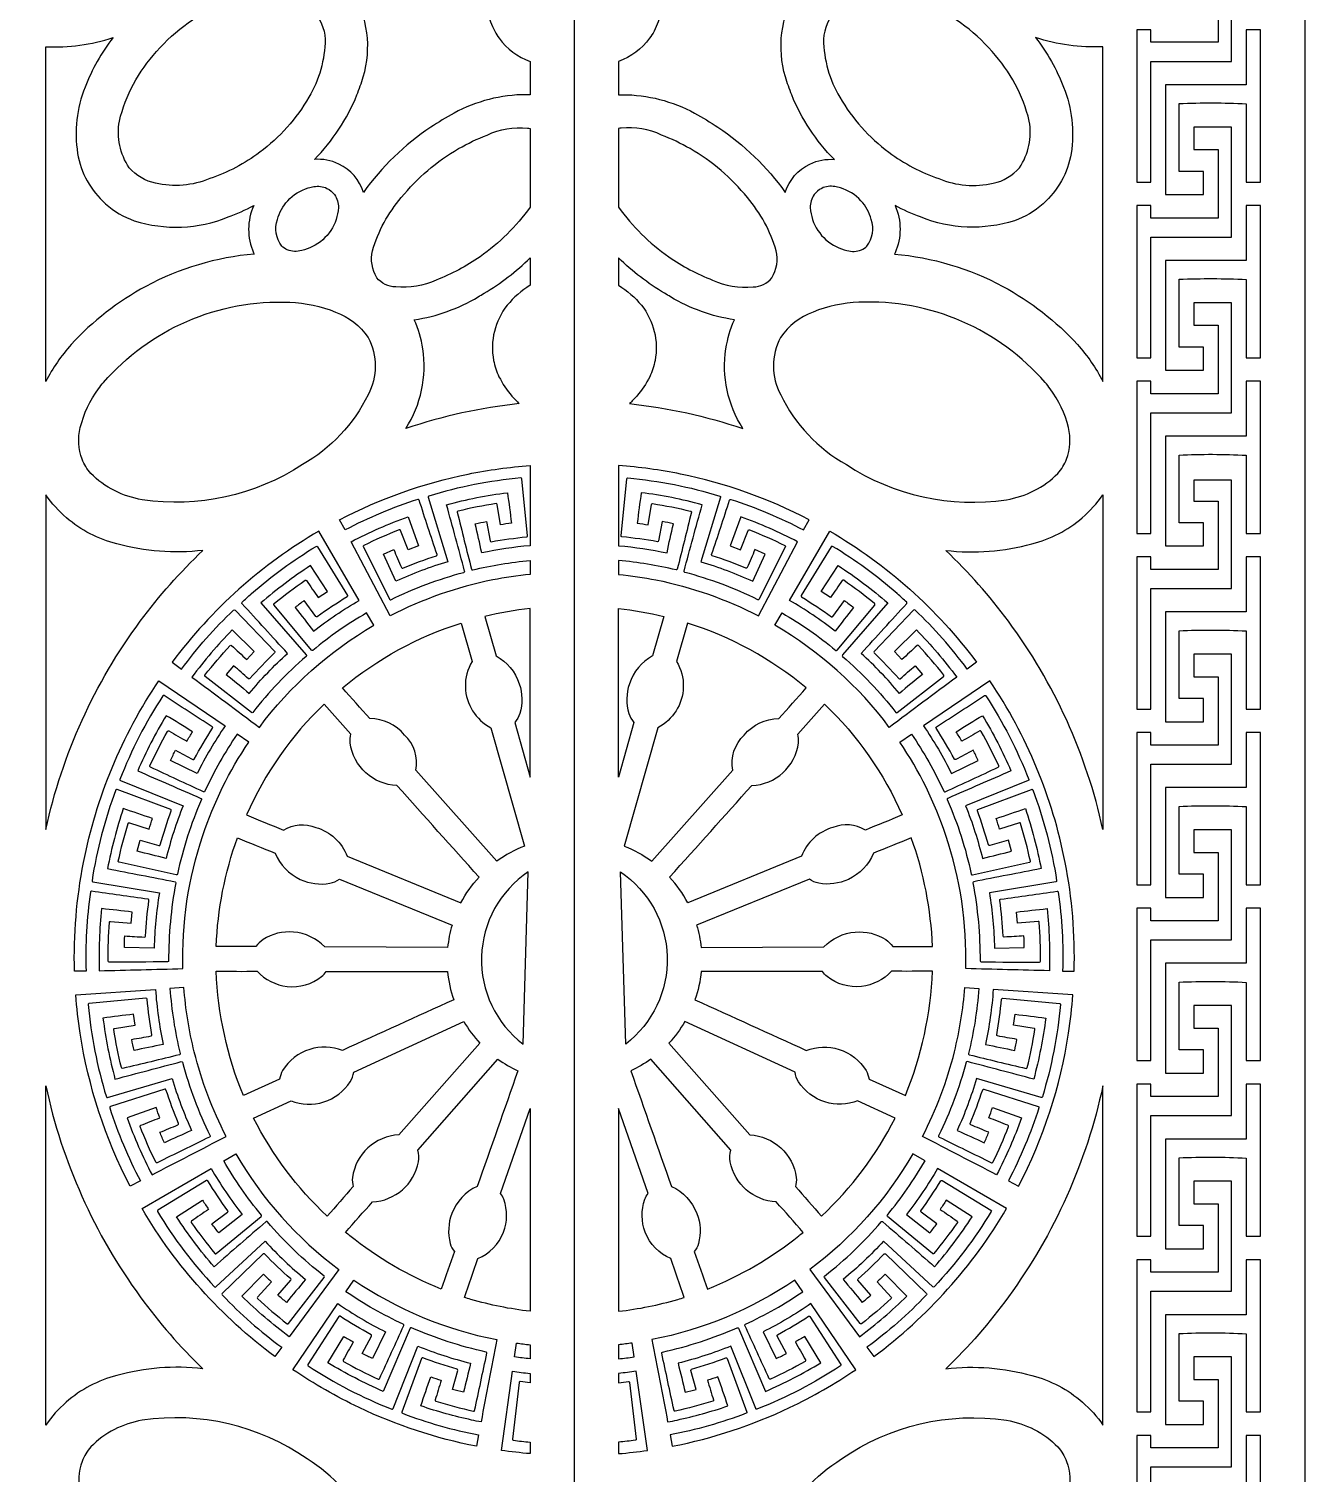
# Model space of a CAD drawing. Header units: millimetres. Extents: x -330 to 660, y -1000 to 1000.
# Drawn here: x 84 to 660, y -224 to 428 of the extents above; entities that cross this region are included whole.
import ezdxf

# ---------------------------------------------------------------- set-up
doc = ezdxf.new("R2010")
doc.units = ezdxf.units.MM
doc.layers.add('Default', color=70, linetype='Continuous')

msp = doc.modelspace()

# ---------------------------------------------------------------- linework, layer by layer
at = {"layer": 'Default'}
msp.add_line((330, -1000), (330, 1000), dxfattribs=at)
for points in [[(330, -1000), (660, -1000), (660, 1000), (330, 1000), (0, 1000), (-330, 1000), (-330, -1000), (0, -1000)], [(620.69, 422.28), (590.31, 422.28), (590.31, 427.92), (583.95, 427.92), (583.95, 359.18), (590.31, 359.17), (590.31, 413.69), (626.75, 413.69), (626.75, 463.35), (609.73, 463.35), (609.73, 453.16), (620.69, 453.16)], [(626.75, 269.24), (626.75, 304.67), (609.73, 304.67), (609.73, 294.48), (620.69, 294.48), (620.69, 263.6), (590.31, 263.6), (590.31, 269.24), (583.95, 269.24), (583.95, 200.5), (590.31, 200.5), (590.31, 255.01), (626.75, 255.01)], [(609.73, 224.54), (609.73, 215.14), (620.69, 215.14), (620.69, 184.26), (590.31, 184.26), (590.31, 189.91), (583.95, 189.9), (583.95, 121.16), (590.31, 121.16), (590.31, 175.67), (626.75, 175.67), (626.75, 224.54)], [(620.69, 104.92), (590.31, 104.92), (590.31, 110.57), (583.95, 110.57), (583.95, 41.82), (590.31, 41.82), (590.31, 96.33), (626.75, 96.33), (626.75, 145.99), (609.73, 145.99), (609.73, 135.81), (620.69, 135.81)], [(626.75, -48.12), (626.75, -12.69), (609.73, -12.69), (609.73, -22.88), (620.69, -22.88), (620.69, -53.76), (590.31, -53.76), (590.31, -48.11), (583.95, -48.12), (583.95, -116.86), (590.31, -116.86), (590.31, -62.35), (626.75, -62.35)], [(620.69, -133.1), (590.31, -133.1), (590.31, -127.45), (583.95, -127.45), (583.95, -196.2), (590.31, -196.2), (590.31, -141.69), (626.75, -141.69), (626.75, -92.03), (609.73, -92.03), (609.73, -102.21), (620.69, -102.21)], [(626.75, -206.8), (626.75, -171.37), (609.73, -171.37), (609.73, -181.56), (620.69, -181.56), (620.69, -212.44), (590.31, -212.44), (590.31, -206.8), (583.95, -206.8), (583.95, -275.54), (590.31, -275.54), (590.31, -221.03), (626.75, -221.03)]]:
    msp.add_lwpolyline(points, close=True, dxfattribs=at)
for points in [[(310, 413.6), (310, 398.58, 0.015698), (308.33, 398.63, 0.124984), (275.7, 390.28, 0.023801), (265.17, 383.94, 0.09042), (234.76, 354.52, 0.205359), (223.65, 367.33, 0.134163), (212.59, 369.39, 0.099926), (231.81, 398.53, 0.020107), (234.67, 406.69, 0.21203), (229.71, 445.39, 0.112092), (217.02, 457.31, 0.100049), (238.34, 465.58, 0.38148), (250.6, 505.17, 0.097639), (243.65, 514.85, 0.060149), (275.09, 510.48, 0.321257), (266.53, 477.06, 0.249706), (282.62, 465.72, 0.067902), (289.36, 465.94, 0.068752), (297.42, 468.43, 0.102134), (290.52, 445.29, 0.15488), (294.02, 427.29, 0.035676), (296.01, 424.13, 0.144878)], [(350, 413.6), (350, 398.58, -0.015698), (351.67, 398.63, -0.124984), (384.3, 390.28, -0.023801), (394.83, 383.94, -0.09042), (425.24, 354.52, -0.205359), (436.35, 367.33, -0.134163), (447.41, 369.39, -0.099926), (428.19, 398.53, -0.020107), (425.33, 406.69, -0.21203), (430.29, 445.39, -0.112092), (442.98, 457.31, -0.100049), (421.66, 465.58, -0.38148), (409.4, 505.17, -0.097639), (416.35, 514.85, -0.060149), (384.91, 510.48, -0.321257), (393.47, 477.06, -0.249706), (377.38, 465.72, -0.067902), (370.64, 465.94, -0.068752), (362.58, 468.43, -0.102134), (369.48, 445.29, -0.15488), (365.98, 427.29, -0.035676), (363.99, 424.13, -0.144878)], [(129.01, 365.67, -0.197036), (124.54, 386.69, -0.126013), (141.34, 418.07, -0.123202), (172.65, 440.16, -0.019973), (178.63, 442.2, -0.166686), (202.54, 442.97, -0.134013), (212.01, 436.8, -0.167125), (217.48, 423.65, -0.131199), (210.11, 397.44, -0.101433), (187.94, 372.61, -0.07792), (165.39, 360.75, -0.157942), (140.85, 358.69, -0.171584)], [(530.99, 365.67, 0.197036), (535.46, 386.69, 0.126013), (518.66, 418.07, 0.123202), (487.35, 440.16, 0.019973), (481.37, 442.2, 0.166686), (457.46, 442.97, 0.134013), (447.99, 436.8, 0.167125), (442.52, 423.65, 0.131199), (449.89, 397.44, 0.101433), (472.06, 372.61, 0.07792), (494.61, 360.75, 0.157942), (519.15, 358.69, 0.171584)], [(185.47, 326.68, 0.102082), (136.48, 312.06, 0.083999), (102.8, 285.83, 0.060826), (91.31, 269.14), (91.31, 420.28, 0.092637), (121.71, 424.44, 0.072998), (109.05, 402.01, 0.136081), (105.69, 372.14, 0.170117), (118.27, 349.38, 0.097995), (131.28, 341.69, 0.174182), (173.62, 343.4, 0.034021), (185.19, 348.56, 0.212149), (185.15, 327.26, 0.017549)], [(474.53, 326.68, -0.102082), (523.52, 312.06, -0.083999), (557.2, 285.83, -0.060826), (568.69, 269.14), (568.69, 420.28, -0.092637), (538.29, 424.44, -0.072998), (550.95, 402.01, -0.136081), (554.31, 372.14, -0.170117), (541.73, 349.38, -0.097995), (528.72, 341.69, -0.174182), (486.38, 343.4, -0.034021), (474.81, 348.56, -0.212149), (474.85, 327.26, -0.017549)], [(633.4, 427.92), (633.4, 403.09), (596.96, 403.09), (596.96, 353.53), (614.04, 353.53), (614.04, 364), (603.08, 364), (603.08, 394.6, -0.024201), (633.4, 394.5), (633.4, 359.17), (639.87, 359.17), (639.87, 427.92)], [(310, 383.38), (310, 347.81, -0.085661), (287.4, 325.47, -0.060602), (267.58, 314.94, -0.139255), (249.32, 311.85, -0.223493), (240.8, 315.95, -0.190669), (238.79, 328.19, -0.103566), (251.87, 352.16, -0.093042), (277.73, 374.27, -0.038728), (290.6, 380.4, -0.139255), (308.87, 383.5, -0.024756)], [(350, 383.38), (350, 347.81, 0.085661), (372.6, 325.47, 0.060602), (392.42, 314.94, 0.139255), (410.68, 311.85, 0.223493), (419.2, 315.95, 0.190669), (421.21, 328.19, 0.103566), (408.13, 352.16, 0.093042), (382.27, 374.27, 0.038728), (369.4, 380.4, 0.139255), (351.13, 383.5, 0.024756)], [(626.75, 334.35), (626.75, 384, 0.000576), (609.73, 384.01), (609.73, 373.83), (620.69, 373.83), (620.69, 342.94), (590.31, 342.94), (590.31, 348.58), (583.95, 348.59), (583.95, 279.84), (590.31, 279.84), (590.31, 334.35)], [(197.85, 330.28, -0.246004), (195.9, 342.26, -0.118565), (200.59, 350.73, -0.136412), (209.85, 356.53, -0.032303), (212.41, 357.11, -0.166266), (218.28, 356.34, -0.119716), (221.64, 353.52, -0.16796), (223.46, 347.62, -0.129651), (220.02, 337.33, -0.134121), (211.75, 330.01, -0.062317), (206.88, 328.32, -0.188022), (200.38, 328.61, -0.084207)], [(462.15, 330.28, 0.246004), (464.1, 342.26, 0.118565), (459.41, 350.73, 0.136412), (450.15, 356.53, 0.032303), (447.59, 357.11, 0.166266), (441.72, 356.34, 0.119716), (438.36, 353.52, 0.16796), (436.54, 347.62, 0.129651), (439.98, 337.33, 0.134121), (448.25, 330.01, 0.062317), (453.12, 328.32, 0.188022), (459.62, 328.61, 0.084207)], [(633.4, 348.59), (633.4, 323.76), (596.96, 323.76), (596.96, 274.19, 0.00025), (614.04, 274.19), (614.04, 284.67), (603.08, 284.67), (603.08, 315.26, -0.024201), (633.4, 315.16), (633.4, 279.84), (639.87, 279.84), (639.87, 348.58)], [(310, 324.93), (310, 312.56, 0.083336), (299.69, 303.53, 0.219008), (293.56, 278.64, 0.063013), (295.97, 271.27, 0.06259), (301.82, 262.54, 0.026789), (305.12, 259.12, 0.053427), (253.93, 247.93, 0.182304), (261.54, 283.91, 0.065362), (257.74, 296.98, 0.097744), (286.52, 307.32, -0.012232), (289.25, 308.96, 0.061386)], [(350, 324.93), (350, 312.56, -0.083336), (360.31, 303.53, -0.219008), (366.44, 278.64, -0.063013), (364.03, 271.27, -0.06259), (358.18, 262.54, -0.026789), (354.88, 259.12, -0.053427), (406.07, 247.93, -0.182304), (398.46, 283.91, -0.065362), (402.26, 296.98, -0.097744), (373.48, 307.32, 0.012232), (370.75, 308.96, -0.061386)], [(107.68, 234.03, -0.149924), (106.88, 248.28, -0.099763), (115.11, 265.85, -0.026157), (117.43, 268.71, -0.111506), (154.97, 296.25, -0.114082), (201.48, 304.91, -0.084906), (222.18, 300.49, -0.150588), (236.88, 289.03, -0.250685), (236.82, 263.17, -0.152243), (207.17, 231.57, -0.18293), (134.89, 215.74, -0.157771), (111.6, 227.63, -0.085011)], [(552.32, 234.03, 0.149924), (553.12, 248.28, 0.099763), (544.89, 265.85, 0.026157), (542.57, 268.71, 0.111506), (505.03, 296.25, 0.114082), (458.52, 304.91, 0.084906), (437.82, 300.49, 0.150588), (423.12, 289.03, 0.250685), (423.18, 263.17, 0.152243), (452.83, 231.57, 0.18293), (525.11, 215.74, 0.157771), (548.4, 227.63, 0.085011)], [(633.4, 269.24), (633.4, 244.41), (596.96, 244.41), (596.96, 194.85), (614.04, 194.85), (614.04, 205.32), (603.08, 205.32), (603.08, 235.92, -0.023688), (633.4, 235.82), (633.4, 200.5), (639.87, 200.5), (639.87, 269.24)], [(291.94, 197.15, 0.409383), (292.45, 196.79, -0.017425), (308.52, 198.98, 0.413705), (308.92, 199.47), (306.34, 225.16), (306.34, 225.16, 0.410723), (305.85, 225.56, 0.052098), (264.26, 217.4, 0.412545), (263.96, 216.84), (263.96, 216.84), (272.82, 187.69, 0.035015), (249.4, 178.92), (243.76, 191.17), (248.45, 193.25, 0.005102), (251.93, 185.07, 0.409244), (252.52, 184.83, -0.018643), (267.7, 190.45, 0.415959), (267.99, 191.02, -0.003761), (259.92, 215.56, 0.415247), (259.35, 215.85, 0.0434), (226.45, 202.06), (224.01, 206.7, -0.069793), (282.05, 227.31, -0.031498), (310, 231.19), (310, 194.95, 0.030765), (288.15, 191.7, 0.007071), (285.27, 204.87, -0.008911), (290.3, 205.88), (291.94, 197.15)], [(368.06, 197.15, -0.409383), (367.55, 196.79, 0.017425), (351.48, 198.98, -0.413705), (351.08, 199.47), (353.66, 225.16), (353.66, 225.16, -0.410723), (354.15, 225.56, -0.052098), (395.74, 217.4, -0.412545), (396.04, 216.84), (396.04, 216.84), (387.18, 187.69, -0.035015), (410.6, 178.92), (416.24, 191.17), (411.55, 193.25, -0.005102), (408.07, 185.07, -0.409244), (407.48, 184.83, 0.018643), (392.3, 190.45, -0.415959), (392.01, 191.02, 0.003761), (400.08, 215.56, -0.415247), (400.65, 215.85, -0.0434), (433.55, 202.06), (435.99, 206.7, 0.069793), (377.95, 227.31, 0.031498), (350, 231.19), (350, 194.95, -0.030765), (371.85, 191.7, -0.007071), (374.73, 204.87, 0.008911), (369.7, 205.88), (368.06, 197.15)], [(162.25, 192.83, -0.095605), (123.38, 195.83, -0.116883), (100.64, 207.61, -0.062061), (91.31, 217.9), (91.31, 66.87, -0.105816), (133.99, 160.86), (133.99, 160.86, -0.043411)], [(295.18, 213.62, 0.41356), (294.67, 214, 0.018856), (277.49, 210.59, 0.414288), (277.16, 210.05, 0.003361), (283.55, 184.36, 0.406785), (284.09, 184.04, -0.034875), (310, 188.34), (310, 182.01, 0.024424), (293.13, 179.51, 0.07102), (246.82, 163.26), (229.22, 196.78, -0.034635), (254.89, 208.03), (259.63, 194.93), (254.98, 193.17), (251.53, 201.88, 0.410034), (250.95, 202.14, 0.020242), (234.93, 195.08, 0.41472), (234.73, 194.48), (246.51, 170.76, 0.41021), (247.11, 170.56, -0.050184), (280.15, 182.93, 0.414631), (280.47, 183.48, 0.001857), (272.28, 213.48, -0.034624), (299.8, 218.9, -0.004769), (301.6, 205.1, 0.0175), (296.66, 204.4), (295.19, 213.62)], [(263.96, 216.84, 0.000165), (263.96, 216.84)], [(364.82, 213.62, -0.41356), (365.33, 214, -0.018856), (382.51, 210.59, -0.414288), (382.84, 210.05, -0.003361), (376.45, 184.36, -0.406785), (375.91, 184.04, 0.034875), (350, 188.34), (350, 182.01, -0.024424), (366.87, 179.51, -0.07102), (413.18, 163.26), (430.78, 196.78, 0.034635), (405.11, 208.03), (400.37, 194.93), (405.02, 193.17), (408.47, 201.88, -0.410034), (409.05, 202.14, -0.020242), (425.07, 195.08, -0.41472), (425.27, 194.48), (413.49, 170.76, -0.41021), (412.89, 170.56, 0.050184), (379.85, 182.93, -0.414631), (379.53, 183.48, -0.001857), (387.72, 213.48, 0.034624), (360.2, 218.9, 0.004769), (358.4, 205.1, -0.0175), (363.34, 204.4), (364.81, 213.62)], [(396.04, 216.84, -0.000165), (396.04, 216.84)], [(497.75, 192.83, 0.095605), (536.62, 195.83, 0.116883), (559.36, 207.61, 0.062061), (568.69, 217.9), (568.69, 66.87, 0.105816), (526.01, 160.86), (526.01, 160.86, 0.043411)], [(232.89, 170.29), (214.68, 201.55, 0.101059), (148.34, 142.33), (152.55, 139.19, -0.043497), (176.15, 165.93, -0.412125), (176.78, 165.91), (194.68, 147.25, -0.41095), (194.67, 146.62, 0.016369), (183.45, 134.95, -0.408552), (182.83, 134.91, -0.002668), (176.15, 140.78), (172.83, 136.87, -0.001791), (183.22, 128.27, -0.035431), (200.47, 146.35, 0.002027), (179.91, 168.8, -0.408267), (179.93, 169.43, -0.019271), (184.13, 173.17, -0.124544), (184.25, 173.35, -0.044203), (213.39, 194.66, -0.411338), (214, 194.51), (227.51, 172.46, -0.413183), (227.36, 171.85, 0.017601), (213.89, 162.86, -0.410455), (213.26, 162.97), (208, 170.15, 0.017343), (203.91, 167.04, -0.001012), (212.24, 156.4, -0.035182)], [(427.11, 170.29), (445.32, 201.55, -0.101059), (511.66, 142.33), (507.45, 139.19, 0.043497), (483.85, 165.93, 0.412125), (483.22, 165.91), (465.32, 147.25, 0.41095), (465.33, 146.62, -0.016369), (476.55, 134.95, 0.408552), (477.17, 134.91, 0.002668), (483.85, 140.78), (487.17, 136.87, 0.001791), (476.78, 128.27, 0.035431), (459.53, 146.35, -0.002027), (480.09, 168.8, 0.408267), (480.07, 169.43, 0.019271), (475.87, 173.17, 0.124544), (475.75, 173.35, 0.044203), (446.61, 194.66, 0.411338), (446, 194.51), (432.49, 172.46, 0.413183), (432.64, 171.85, -0.017601), (446.11, 162.86, 0.410455), (446.74, 162.97), (452, 170.15, -0.017343), (456.09, 167.04, 0.001012), (447.76, 156.4, 0.035182)], [(633.4, 189.9), (633.4, 165.07), (596.96, 165.07), (596.96, 115.51), (614.04, 115.51), (614.04, 125.98), (603.08, 125.98), (603.08, 156.58, -0.023688), (633.4, 156.48), (633.4, 121.16), (639.87, 121.16), (639.87, 189.91)], [(188.49, 169.14), (208.89, 145.63, -0.417243), (208.85, 145, 0.04952), (184.79, 119.71, -0.41354), (184.16, 119.64), (163.28, 135.94, -0.415796), (163.2, 136.57, -0.021708), (174.55, 149.89, -0.41137), (175.18, 149.92, -0.002521), (182.05, 143.54), (185.48, 147.15), (175.53, 156.93, 0.034641), (157.33, 135.63, -0.000982), (187.76, 112.95, -0.100783), (239.44, 159.03), (236.19, 164.61, 0.042071), (211.92, 147.72, -0.41307), (211.29, 147.78), (194.38, 168.17, -0.417197), (194.44, 168.8, -0.020151), (208.38, 179.36, -0.414146), (209.01, 179.25, 0.001557), (214.35, 171.57), (218.48, 174.36), (210.86, 186.01, 0.034874)], [(471.51, 169.14), (451.11, 145.63, 0.417243), (451.15, 145, -0.04952), (475.21, 119.71, 0.41354), (475.84, 119.64), (496.72, 135.94, 0.415796), (496.8, 136.57, 0.021708), (485.45, 149.89, 0.41137), (484.82, 149.92, 0.002521), (477.95, 143.54), (474.52, 147.15), (484.47, 156.93, -0.034641), (502.67, 135.63, 0.000982), (472.24, 112.95, 0.100783), (420.56, 159.03), (423.81, 164.61, -0.042071), (448.08, 147.72, 0.41307), (448.71, 147.78), (465.62, 168.17, 0.417197), (465.56, 168.8, 0.020151), (451.62, 179.36, 0.414146), (450.99, 179.25, -0.001557), (445.65, 171.57), (441.52, 174.36), (449.14, 186.01, -0.034874)], [(310, 166.6, 0.032581), (289.64, 163.05), (294.65, 145.21, -0.187312), (305.13, 132.66, -0.155974), (305.37, 119.16, -0.095096), (303.09, 115.13), (310, 90.52)], [(350, 166.6, -0.032581), (370.36, 163.05), (365.35, 145.21, 0.187312), (354.87, 132.66, 0.155974), (354.63, 119.16, 0.095096), (356.91, 115.13), (350, 90.52)], [(258.47, 93.56, 0.259563), (253.28, 109.49, 0.223952), (237.66, 116.91, -0.005069), (225.31, 130.79, -0.097153), (278.93, 160.05), (283.85, 142.73, 0.144572), (280.79, 131.18, 0.271422), (292.36, 112.73), (307.54, 59.35, 0.066768), (295.01, 52.52)], [(401.53, 93.56, -0.259563), (406.72, 109.49, -0.223952), (422.34, 116.91, 0.005069), (434.69, 130.79, 0.097153), (381.07, 160.05), (376.15, 142.73, -0.144572), (379.21, 131.18, -0.271422), (367.64, 112.73), (352.46, 59.35, -0.066768), (364.99, 52.52)], [(108.44, 2.87), (104.29, 2.8, -0.055235), (108.35, 51.91), (108.35, 51.91, -0.100823), (142.44, 134.01), (172.32, 113.62, 0.034956), (159.69, 92.05), (147.61, 98.05, -0.005152), (149.95, 102.63, 0.002903), (157.79, 98.43, 0.412389), (158.39, 98.61, -0.018586), (166.63, 112.56, 0.412007), (166.49, 113.18, -0.000499), (144.81, 127.26, 0.414827), (144.19, 127.13, 0.052086), (124.8, 89.47, 0.410489), (125.05, 88.89), (153.33, 77.55, 0.035239), (145.67, 53.74, 0.004986), (132.6, 56.99), (133.88, 61.97, 0.002911), (142.43, 59.56, 0.411099), (142.98, 59.87, -0.017045), (148, 75.28, 0.410635), (147.74, 75.86), (123.54, 84.93, 0.414274), (122.97, 84.67, 0.052127), (112.2, 43.67, 0.41057), (112.57, 43.15), (142.6, 38.19, 0.034853), (140.28, 13.25), (126.81, 13.6, -0.019631), (126.98, 18.74, 0.008803), (135.86, 18.25, 0.407214), (136.33, 18.67, -0.017709), (137.89, 34.81, 0.412061), (137.51, 35.32, -0.001343), (111.96, 38.95, 0.415281), (111.45, 38.57, 0.043168), (109.52, 2.89, 0.000234)], [(551.56, 2.87), (555.71, 2.8, 0.055235), (551.65, 51.91), (551.65, 51.91, 0.100823), (517.56, 134.01), (487.68, 113.62, -0.034956), (500.31, 92.05), (512.39, 98.05, 0.005152), (510.05, 102.63, -0.002903), (502.21, 98.43, -0.412389), (501.61, 98.61, 0.018586), (493.37, 112.56, -0.412007), (493.51, 113.18, 0.000499), (515.19, 127.26, -0.414827), (515.81, 127.13, -0.052086), (535.2, 89.47, -0.410489), (534.95, 88.89), (506.67, 77.55, -0.035239), (514.33, 53.74, -0.004986), (527.4, 56.99), (526.12, 61.97, -0.002911), (517.57, 59.56, -0.411099), (517.02, 59.87, 0.017045), (512, 75.28, -0.410635), (512.26, 75.86), (536.46, 84.93, -0.414274), (537.03, 84.67, -0.052127), (547.8, 43.67, -0.41057), (547.43, 43.15), (517.4, 38.19, -0.034853), (519.72, 13.25), (533.19, 13.6, 0.019631), (533.02, 18.74, -0.008803), (524.14, 18.25, -0.407214), (523.67, 18.67, 0.017709), (522.11, 34.81, -0.412061), (522.49, 35.32, 0.001343), (548.04, 38.95, -0.415281), (548.55, 38.57, -0.043168), (550.48, 2.89, -0.000234)], [(183.04, 106.31), (177.75, 109.92, 0.041872), (163.17, 84.07, -0.413934), (162.58, 83.85, -0.000763), (138.55, 94.96, -0.415615), (138.33, 95.55, -0.018805), (146.3, 111.14, -0.41511), (146.91, 111.31, -0.000803), (155.04, 106.67, -0.001515), (157.55, 110.98, 0.002814), (145.65, 118.22, 0.034733), (132.83, 93.29, -0.001206), (161.35, 80.89, -0.414756), (161.59, 80.3, 0.050029), (150.78, 46.69, -0.415059), (150.25, 46.35), (124.41, 52, -0.414806), (124.07, 52.54, -0.019321), (128.49, 69.49, -0.415741), (129.05, 69.79), (137.98, 67.02, -0.008132), (139.5, 71.77, 0.001985), (126.32, 76.27, 0.034683), (119.21, 49.14, -0.00211), (149.67, 43.19, -0.411722), (150.03, 42.67, 0.047919), (146.79, 7.48, -0.413213), (146.35, 7.03, -0.00254), (119.92, 6.96, -0.412494), (119.47, 7.41, -0.01948), (120.11, 24.93, -0.416056), (120.6, 25.34), (129.91, 24.57), (130.36, 29.55, 0.004045), (116.53, 31.09, 0.034652), (115.46, 3.04, -0.000337), (153.24, 3.99, -0.087636), (162.18, 64.04, -0.068198)], [(286.96, 45.35, -0.001289), (249.91, 86.67, -0.365699), (228.76, 105.94, -0.084701), (229.06, 109.93), (217.01, 123.39, 0.100134), (181.99, 73.39, 0.004187), (198.59, 66.58, -0.232852), (213.21, 67.73, -0.238046), (227.46, 54.73), (278.79, 33.7, -0.06451)], [(373.04, 45.35, 0.001289), (410.09, 86.67, 0.365699), (431.24, 105.94, 0.084701), (430.94, 109.93), (442.99, 123.39, -0.100134), (478.01, 73.39, -0.004187), (461.41, 66.58, 0.232852), (446.79, 67.73, 0.238046), (432.54, 54.73), (381.21, 33.7, 0.06451)], [(476.96, 106.31), (482.25, 109.92, -0.041872), (496.83, 84.07, 0.413934), (497.42, 83.85, 0.000763), (521.45, 94.96, 0.415615), (521.67, 95.55, 0.018805), (513.7, 111.14, 0.41511), (513.09, 111.31, 0.000803), (504.96, 106.67, 0.001515), (502.45, 110.98, -0.002814), (514.35, 118.22, -0.034733), (527.17, 93.29, 0.001206), (498.65, 80.89, 0.414756), (498.41, 80.3, -0.050029), (509.22, 46.69, 0.415059), (509.75, 46.35), (535.59, 52, 0.414806), (535.93, 52.54, 0.019321), (531.51, 69.49, 0.415741), (530.95, 69.79), (522.02, 67.02, 0.008132), (520.5, 71.77, -0.001985), (533.68, 76.27, -0.034683), (540.79, 49.14, 0.00211), (510.33, 43.19, 0.411722), (509.97, 42.67, -0.047919), (513.21, 7.48, 0.413213), (513.65, 7.03, 0.00254), (540.08, 6.96, 0.412494), (540.53, 7.41, 0.01948), (539.89, 24.93, 0.416056), (539.4, 25.34), (530.09, 24.57), (529.64, 29.55, -0.004045), (543.47, 31.09, -0.034652), (544.54, 3.04, 0.000337), (506.76, 3.99, 0.087636), (497.82, 64.04, 0.068198)], [(633.4, 110.57), (633.4, 85.74), (596.96, 85.74), (596.96, 36.17), (614.04, 36.17), (614.04, 46.65), (603.08, 46.65), (603.08, 77.24, -0.024201), (633.4, 77.14), (633.4, 41.82), (639.87, 41.82), (639.87, 110.57)], [(626.75, 16.99), (626.75, 66.65, 0.000576), (609.73, 66.65), (609.73, 56.47), (620.69, 56.47), (620.69, 25.58), (590.31, 25.58), (590.31, 31.23), (583.95, 31.23), (583.95, -37.52), (590.31, -37.52), (590.31, 16.99)], [(217.36, 13.76, 0.181066), (203.17, 20.5, 0.16547), (189.41, 17.11, 0.093267), (186.21, 13.93, -0.00039), (168.26, 14.01, -0.076458), (177.86, 63.07, 0.004641), (194.94, 56.12, 0.187219), (206.24, 44.3, 0.155891), (219.63, 42.54, 0.092555), (223.88, 44.36), (274.78, 23.66, 0.047807), (272.78, 13.48)], [(442.64, 13.76, -0.181066), (456.83, 20.5, -0.16547), (470.59, 17.11, -0.093267), (473.79, 13.93, 0.00039), (491.74, 14.01, 0.076458), (482.14, 63.07, -0.004641), (465.06, 56.12, -0.187219), (453.76, 44.3, -0.155891), (440.37, 42.54, -0.092555), (436.12, 44.36), (385.22, 23.66, -0.047807), (387.22, 13.48)], [(309.18, 47.7, 0.511793), (306.82, -30.11)], [(350.82, 47.7, -0.511793), (353.18, -30.11)], [(633.4, 31.23), (633.4, 6.4), (596.96, 6.4), (596.96, -43.16, 0.00025), (614.04, -43.16), (614.04, -32.69), (603.08, -32.69), (603.08, -2.1, -0.024201), (633.4, -2.2), (633.4, -37.52), (639.87, -37.52), (639.87, 31.23)], [(275.53, -10.06, -0.000637), (225.24, -32.97, 0.170996), (210.48, -32.46, 0.182448), (198.24, -42.06, 0.092858), (196.93, -45.9), (180.53, -53.35, -0.086389), (168.22, 2.86, 0.006591), (186.75, 2.81, 0.180927), (200.37, -4.03, 0.196472), (215.89, 0.4, 0.069444), (217.94, 2.77), (272.72, 2.67, 0.062894)], [(384.47, -10.06, 0.000637), (434.76, -32.97, -0.170996), (449.52, -32.46, -0.182448), (461.76, -42.06, -0.092858), (463.07, -45.9), (479.47, -53.35, 0.086389), (491.78, 2.86, -0.006591), (473.25, 2.81, -0.180927), (459.63, -4.03, -0.196472), (444.11, 0.4, -0.069444), (442.06, 2.77), (387.28, 2.67, -0.062894)], [(129.38, -94.25, -0.081507), (106.82, -25.13, -0.019308), (104.84, -7.88), (140.84, -5.39, 0.03496), (144.33, -30.22, 0.00073), (131.16, -32.98, -0.012919), (130.15, -27.94, 0.011154), (138.89, -26.37, 0.402384), (139.25, -25.86, -0.016993), (137.04, -9.76, 0.413184), (136.55, -9.36, -0.003265), (110.88, -11.73, 0.415577), (110.48, -12.22, 0.051859), (118.66, -53.89, 0.411898), (119.22, -54.19), (148.35, -45.58, 0.034775), (157.13, -69.08, 0.001039), (144.88, -74.63, -0.007909), (142.81, -69.92, 0.007833), (150.99, -66.5, 0.403972), (151.22, -65.92, -0.017562), (145.59, -50.67, 0.412568), (145.03, -50.39), (120.5, -58.26, 0.413665), (120.21, -58.82, 0.043284), (134.02, -91.85)], [(122.57, -45.9, -0.000362), (152.52, -37.98, -0.411599), (153.07, -38.3, 0.047277), (165.49, -71.46, -0.413592), (165.29, -72.05, -0.002265), (141.59, -83.64, -0.412396), (140.99, -83.43, -0.020022), (133.93, -67.34, -0.411721), (134.18, -66.76, -0.007798), (142.88, -63.39, -0.005301), (141.12, -58.71), (128.03, -63.35, 0.034524), (139.29, -89.12, -0.00058), (172.78, -71.8, -0.05835), (158.37, -33.6), (158.37, -33.6, -0.042161), (153.68, -4.51), (147.37, -4.94, 0.041885), (151.99, -34.34, -0.413452), (151.67, -34.88, -0.004468), (126, -41.05, -0.411177), (125.46, -40.71, -0.019214), (122.04, -23.49, -0.416942), (122.41, -22.98), (131.65, -21.58), (130.94, -16.64, 0.004754), (117.14, -18.32, 0.034475)], [(537.43, -45.9, 0.000362), (507.48, -37.98, 0.411599), (506.93, -38.3, -0.047277), (494.51, -71.46, 0.413592), (494.71, -72.05, 0.002265), (518.41, -83.64, 0.412396), (519.01, -83.43, 0.020022), (526.07, -67.34, 0.411721), (525.82, -66.76, 0.007798), (517.12, -63.39, 0.005301), (518.88, -58.71), (531.97, -63.35, -0.034524), (520.71, -89.12, 0.00058), (487.22, -71.8, 0.05835), (501.63, -33.6), (501.63, -33.6, 0.042161), (506.32, -4.51), (512.63, -4.94, -0.041885), (508.01, -34.34, 0.413452), (508.33, -34.88, 0.004468), (534, -41.05, 0.411177), (534.54, -40.71, 0.019214), (537.96, -23.49, 0.416942), (537.59, -22.98), (528.35, -21.58), (529.06, -16.64, -0.004754), (542.86, -18.32, -0.034475)], [(530.62, -94.25, 0.081507), (553.18, -25.13, 0.019308), (555.16, -7.88), (519.16, -5.39, -0.03496), (515.67, -30.22, -0.00073), (528.84, -32.98, 0.012919), (529.85, -27.94, -0.011154), (521.11, -26.37, -0.402384), (520.75, -25.86, 0.016993), (522.96, -9.76, -0.413184), (523.45, -9.36, 0.003265), (549.12, -11.73, -0.415577), (549.52, -12.22, -0.051859), (541.34, -53.89, -0.411898), (540.78, -54.19), (511.65, -45.58, -0.034775), (502.87, -69.08, -0.001039), (515.12, -74.63, 0.007909), (517.19, -69.92, -0.007833), (509.01, -66.5, -0.403972), (508.78, -65.92, 0.017562), (514.41, -50.67, -0.412568), (514.97, -50.39), (539.5, -58.26, -0.413665), (539.79, -58.82, -0.043284), (525.98, -91.85)], [(287.37, -29.7), (250.77, -71.1, 0.363367), (229.79, -90.37, 0.092444), (230.15, -94.41, -0.001861), (218.36, -107.75, -0.088353), (185.16, -63.52), (202.06, -55.76, 0.169543), (216.82, -56.2, 0.174321), (228.78, -47.09, 0.098326), (230.35, -42.74), (280.06, -19.9, 0.052834)], [(372.63, -29.7), (409.23, -71.1, -0.363367), (430.21, -90.37, -0.092444), (429.85, -94.41, 0.001861), (441.64, -107.75, 0.088353), (474.84, -63.52), (457.94, -55.76, -0.169543), (443.18, -56.2, -0.174321), (431.22, -47.09, -0.098326), (429.65, -42.74), (379.94, -19.9, -0.052834)], [(286.14, -94.38, 0.198565), (274.66, -106.57, 0.155604), (273.95, -120.14, 0.093312), (275.82, -123.77, 0.000688), (269.85, -140.7, -0.073431), (228.59, -116.63), (228.59, -116.63, -0.0037), (226.72, -115.12, -0.003717), (238.81, -101.36, 0.345854), (259.6, -83.23, 0.105053), (259.35, -77.98), (295.5, -36.87, 0.047249), (304.45, -42.18, -0.000893)], [(373.86, -94.38, -0.198565), (385.34, -106.57, -0.155604), (386.05, -120.14, -0.093312), (384.18, -123.77, -0.000688), (390.15, -140.7, 0.073431), (431.41, -116.63), (431.41, -116.63, 0.0037), (433.28, -115.12, 0.003717), (421.19, -101.36, -0.345854), (400.4, -83.23, -0.105053), (400.65, -77.98), (364.5, -36.87, -0.047249), (355.55, -42.18, 0.000893)], [(162.25, -176.69, 0.096919), (123.38, -179.73, 0.117691), (100.55, -191.76, 0.062002), (91.31, -202.13), (91.31, -48.89, 0.105067), (133.99, -144.25), (133.99, -144.25, 0.043378)], [(497.75, -176.69, -0.096919), (536.62, -179.73, -0.117691), (559.45, -191.76, -0.062002), (568.69, -202.13), (568.69, -48.89, -0.105067), (526.01, -144.25), (526.01, -144.25, -0.043378)], [(633.4, -48.12), (633.4, -72.95), (596.96, -72.95), (596.96, -122.51), (614.04, -122.51), (614.04, -112.04), (603.08, -112.04), (603.08, -81.44, -0.023688), (633.4, -81.54), (633.4, -116.86), (639.87, -116.86), (639.87, -48.11)], [(283.27, -145.4, -0.005182), (280.34, -144.49, -0.000651), (286.44, -126.96, 0.203594), (297.97, -115.08, 0.177818), (298.18, -100.18, 0.062401), (296.67, -97.56), (310, -59.23), (310, -150.75, -0.040702)], [(376.73, -145.4, 0.005182), (379.66, -144.49, 0.000651), (373.56, -126.96, -0.203594), (362.03, -115.08, -0.177818), (361.82, -100.18, -0.062401), (363.33, -97.56), (350, -59.23), (350, -150.75, 0.040702)], [(201.24, -162.21, -0.034475), (179.86, -143.92), (189.57, -134.01, 0.00564), (193.2, -137.45), (186.87, -144.29, 0.41358), (186.89, -144.93, 0.020282), (200.27, -156.34, 0.416951), (200.9, -156.26), (217.08, -135.44, 0.412911), (217, -134.81, -0.049745), (191.38, -110.36, 0.415716), (190.75, -110.31, 0.001905), (167.33, -130.59, -0.034476), (150.38, -108.11), (162.03, -100.56, 0.005447), (164.83, -104.7, 0.00181), (157.15, -110, 0.413341), (157.04, -110.63, 0.02026), (167.65, -124.65, 0.416375), (168.28, -124.71), (188.6, -107.91, 0.41383), (188.66, -107.28, -0.041904), (171.65, -82.81), (177.1, -79.67, 0.100519), (223.72, -131.91)], [(458.76, -162.21, 0.034475), (480.14, -143.92), (470.43, -134.01, -0.00564), (466.8, -137.45), (473.13, -144.29, -0.41358), (473.11, -144.93, -0.020282), (459.73, -156.34, -0.416951), (459.1, -156.26), (442.92, -135.44, -0.412911), (443, -134.81, 0.049745), (468.62, -110.36, -0.415716), (469.25, -110.31, -0.001905), (492.67, -130.59, 0.034476), (509.62, -108.11), (497.97, -100.56, -0.005447), (495.17, -104.7, -0.00181), (502.85, -110, -0.413341), (502.96, -110.63, -0.02026), (492.35, -124.65, -0.416375), (491.72, -124.71), (471.4, -107.91, -0.41383), (471.34, -107.28, 0.041904), (488.35, -82.81), (482.9, -79.67, -0.100519), (436.28, -131.91)], [(194.82, -171.22, -0.100733), (134.8, -104.33), (165.94, -86.22, 0.034631), (180.01, -107.01), (169.43, -115.3, -0.011983), (166.29, -111.2), (173.43, -105.95, 0.411954), (173.53, -105.33, -0.018315), (164.47, -91.82, 0.413982), (163.85, -91.67), (141.9, -105.12, 0.412725), (141.75, -105.74, 0.051485), (167.44, -139.63, 0.413852), (168.07, -139.66), (190.36, -119.06, 0.034691), (208.58, -136.34, 0.003227), (200.05, -146.73, -0.018841), (196.11, -143.41), (201.94, -136.73, 0.41183), (201.9, -136.09, -0.019708), (190.14, -124.86, 0.415543), (189.51, -124.85), (171.01, -142.75, 0.412376), (171, -143.38, 0.043087), (197.91, -167.01)], [(465.18, -171.22, 0.100733), (525.2, -104.33), (494.06, -86.22, -0.034631), (479.99, -107.01), (490.57, -115.3, 0.011983), (493.71, -111.2), (486.57, -105.95, -0.411954), (486.47, -105.33, 0.018315), (495.53, -91.82, -0.413982), (496.15, -91.67), (518.1, -105.12, -0.412725), (518.25, -105.74, -0.051485), (492.56, -139.63, -0.413852), (491.93, -139.66), (469.64, -119.06, -0.034691), (451.42, -136.34, -0.003227), (459.95, -146.73, 0.018841), (463.89, -143.41), (458.06, -136.73, -0.41183), (458.1, -136.09, 0.019708), (469.86, -124.86, -0.415543), (470.49, -124.85), (488.99, -142.75, -0.412376), (489, -143.38, -0.043087), (462.09, -167.01)], [(633.4, -127.45), (633.4, -152.28), (596.96, -152.28), (596.96, -201.85), (614.04, -201.85), (614.04, -191.37), (603.08, -191.37), (603.08, -160.78, -0.024201), (633.4, -160.88), (633.4, -196.2), (639.87, -196.2), (639.87, -127.45)], [(283.59, -199.84, -0.028788), (260.71, -193.48, -0.003479), (265.14, -180.32, 0.010671), (269.9, -181.85, 0.00511), (267.18, -190.78, 0.410505), (267.48, -191.34, 0.019962), (284.45, -195.83, 0.416096), (284.98, -195.49, 0.001605), (290.5, -169.66, 0.412704), (290.16, -169.13, -0.04965), (256.51, -158.18, 0.417325), (255.92, -158.41), (243.67, -186.89, -0.034461), (218.69, -173.96), (225.87, -162.08, 0.005381), (230.19, -164.6, 0.004253), (225.6, -172.73, 0.409487), (225.77, -173.34, 0.019945), (241.38, -181.39, 0.416035), (241.98, -181.17, 0.00198), (252.96, -157.18, 0.411041), (252.73, -156.58, -0.041901), (226.83, -141.88), (230.38, -136.64, 0.100731), (294.94, -163.54, 0.002725), (287.87, -200.71, -0.005513)], [(376.41, -199.84, 0.028788), (399.29, -193.48, 0.003479), (394.86, -180.32, -0.010671), (390.1, -181.85, -0.00511), (392.82, -190.78, -0.410505), (392.52, -191.34, -0.019962), (375.55, -195.83, -0.416096), (375.02, -195.49, -0.001605), (369.5, -169.66, -0.412704), (369.84, -169.13, 0.04965), (403.49, -158.18, -0.417325), (404.08, -158.41), (416.33, -186.89, 0.034461), (441.31, -173.96), (434.13, -162.08, -0.005381), (429.81, -164.6, -0.004253), (434.4, -172.73, -0.409487), (434.23, -173.34, -0.019945), (418.62, -181.39, -0.416035), (418.02, -181.17, -0.00198), (407.04, -157.18, -0.411041), (407.27, -156.58, 0.041901), (433.17, -141.88), (429.62, -136.64, -0.100731), (365.06, -163.54, -0.002725), (372.13, -200.71, 0.005513)], [(285.79, -211.69, -0.06239), (232.85, -194.23, -0.0383), (202.92, -177.1), (223.16, -147.29, 0.034671), (244.78, -160.02), (238.83, -172.09, -0.011996), (234.24, -169.73), (238.41, -161.91, 0.410397), (238.22, -161.3, -0.01832), (224.24, -152.99, 0.415241), (223.62, -153.13), (209.66, -174.76, 0.411121), (209.79, -175.38, 0.051568), (247.53, -194.94, 0.414429), (248.11, -194.69), (259.3, -166.45, 0.034786), (283.15, -174.21, 0.003218), (279.95, -187.3, -0.018889), (274.97, -185.99), (277.34, -177.43, 0.410714), (277.02, -176.88, -0.019751), (261.6, -171.79, 0.416058), (261.02, -172.06), (252.08, -196.22, 0.411032), (252.35, -196.8, 0.043201), (286.76, -206.56)], [(374.21, -211.69, 0.06239), (427.15, -194.23, 0.0383), (457.08, -177.1), (436.84, -147.29, -0.034671), (415.22, -160.02), (421.17, -172.09, 0.011996), (425.76, -169.73), (421.59, -161.91, -0.410397), (421.78, -161.3, 0.01832), (435.76, -152.99, -0.415241), (436.38, -153.13), (450.34, -174.76, -0.411121), (450.21, -175.38, -0.051568), (412.47, -194.94, -0.414429), (411.89, -194.69), (400.7, -166.45, -0.034786), (376.85, -174.21, -0.003218), (380.05, -187.3, 0.018889), (385.03, -185.99), (382.66, -177.43, -0.410714), (382.98, -176.88, 0.019751), (398.4, -171.79, -0.416058), (398.98, -172.06), (407.92, -196.22, -0.411032), (407.65, -196.8, -0.043201), (373.24, -206.56)], [(310, -165.86), (310, -172.22, -0.009942), (303, -171.33), (303.88, -165.09, 0.008827)], [(350, -165.86), (350, -172.22, 0.009942), (357, -171.33), (356.12, -165.09, -0.008827)], [(305.07, -182.87), (302.04, -208.48, 0.410995), (302.43, -208.98, 0.009235), (310, -209.81), (310, -215.03, -0.014567), (297.03, -213.55), (302.08, -177.81, 0.011001), (310, -178.81), (310, -182.97, -0.005502), (305.56, -182.48, 0.415763), (305.07, -182.86)], [(354.93, -182.87), (357.96, -208.48, -0.410995), (357.57, -208.98, -0.009235), (350, -209.81), (350, -215.03, 0.014567), (362.97, -213.55), (357.92, -177.81, -0.011001), (350, -178.81), (350, -182.97, 0.005502), (354.44, -182.48, -0.415763), (354.93, -182.86)], [(305.07, -182.86, 0.001699), (305.07, -182.87)], [(354.93, -182.86, -0.001699), (354.93, -182.87)], [(107.68, -218.5, 0.147792), (106.88, -232.95, 0.10963), (116.33, -252.38, 0.111662), (153.18, -280.77, 0.119361), (201.48, -290.41, 0.085934), (222.18, -285.92, 0.140588), (236.11, -275.37, 0.265152), (236.82, -248.06, 0.144246), (209.33, -217.4, 0.191064), (134.89, -199.94, 0.159096), (111.6, -212, 0.083826)], [(552.32, -218.5, -0.147792), (553.12, -232.95, -0.10963), (543.67, -252.38, -0.111662), (506.82, -280.77, -0.119361), (458.52, -290.41, -0.085934), (437.82, -285.92, -0.140588), (423.89, -275.37, -0.265152), (423.18, -248.06, -0.144246), (450.67, -217.4, -0.191064), (525.11, -199.94, -0.159096), (548.4, -212, -0.083826)], [(633.4, -206.8), (633.4, -231.63), (596.96, -231.63), (596.96, -281.19), (614.04, -281.19), (614.04, -270.72), (603.08, -270.72), (603.08, -240.12, -0.023688), (633.4, -240.22), (633.4, -275.54), (639.87, -275.54), (639.87, -206.8)]]:
    msp.add_lwpolyline(points, format="xyb", close=True, dxfattribs=at)

doc.saveas('drawing.dxf')
